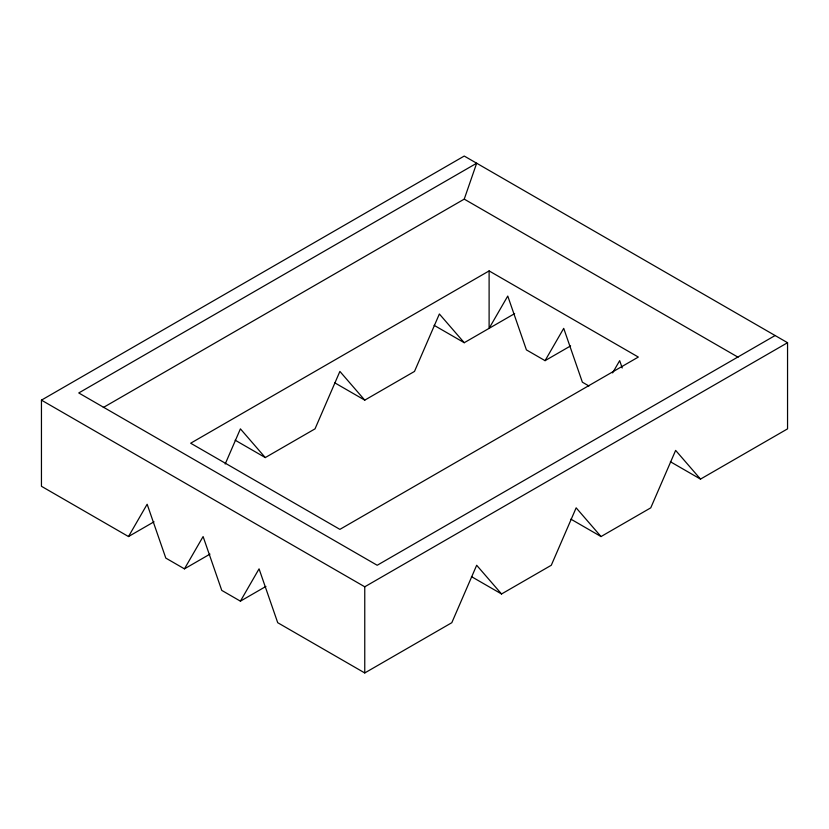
<?xml version="1.0" encoding="UTF-8"?>
<svg xmlns="http://www.w3.org/2000/svg" width="829" height="829" viewBox="0 0 829 829"><rect width="100%" height="100%" fill="white"/><g stroke="black" fill="none" stroke-linecap="round" stroke-linejoin="round"><path stroke-width="1.24" d="M103.314 407.505L464.24 199.126L476.675 163.22L78.755 392.956L377.195 565.264L775.115 335.527M225.187 464.022L240.41 428.862L265.28 457.577L315.02 428.862L339.89 371.423L364.76 400.138L414.5 371.423L439.37 313.994L464.24 342.709L514.643 313.611M670.371 461.722L700.505 479.11L787.55 428.862L787.55 342.709L464.24 156.049L41.45 400.138L41.45 486.291L128.495 536.55L147.147 504.239L165.8 558.083L184.452 568.86L209.986 554.114M184.452 568.86L203.105 536.55L221.757 590.393L240.41 601.16L265.943 586.414M240.41 601.16L259.062 568.849L277.715 622.703L364.76 672.951L451.805 622.703L476.675 565.264L501.545 593.978L551.285 565.264L576.155 507.835L601.025 536.55L650.765 507.835L675.635 450.396L700.505 479.11M489.11 270.917L190.67 443.214L339.89 529.368L638.33 357.061L489.11 270.917L489.11 328.346L507.762 296.046L526.415 349.89L545.067 360.656L563.72 328.346L582.372 382.19L588.953 385.993M612.6 372.905L619.677 360.656L622.216 367.993M128.495 536.55L154.028 521.804M545.067 360.656L570.601 345.911M41.45 400.138L364.76 586.797L787.55 342.709M464.24 199.126L738.09 357.226M434.106 325.31L464.24 342.709M334.626 382.749L364.76 400.138M570.891 519.151L601.025 536.55M235.146 440.178L265.28 457.577M471.411 576.59L501.545 593.978M364.76 586.797L364.76 672.951"/></g></svg>
